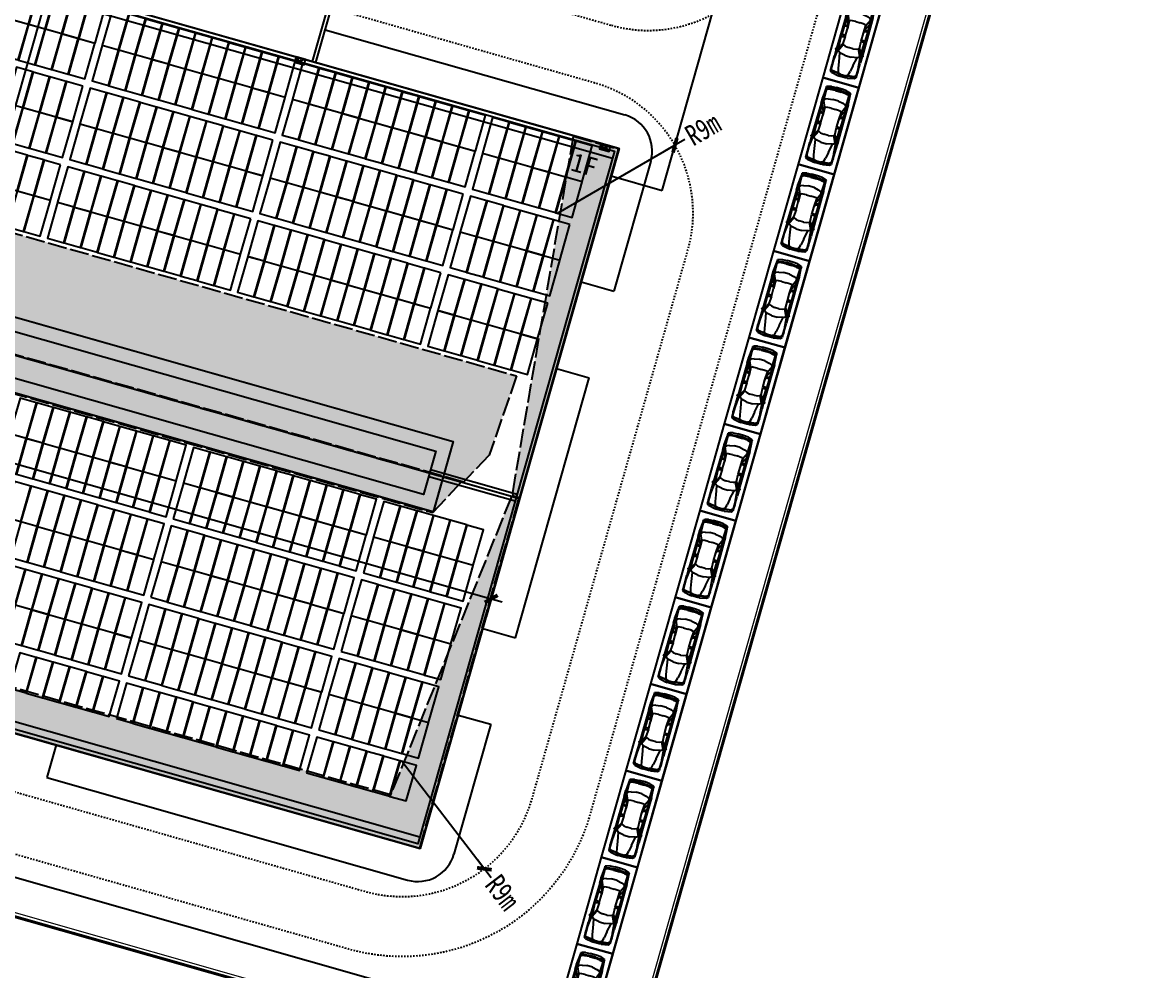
# Model space of a CAD drawing. Header units: millimetres. Extents: x 221342 to 221936, y -165780 to -165359.
# Drawn here: x 221531.4 to 221606.5, y -165687.9 to -165624.8 of the extents above; entities that cross this region are included whole.
import ezdxf
from ezdxf.enums import TextEntityAlignment as Align

# ---------------------------------------------------------------- set-up
doc = ezdxf.new("R2010")
doc.units = ezdxf.units.MM
for name, pattern in [('CENTER', [5.08, 3.175, -0.635, 0.635, -0.635]), ('DASH', [0.35, 0.25, -0.1]), ('DASHED', [1.524, 1.27, -0.254])]:
    doc.linetypes.add(name, pattern=pattern)
doc.layers.add('0-道路', color=22, linetype='Continuous', lineweight=0)
for name, color, linetype in [('PUB_DIM', 3, 'Continuous'), ('SOLID_HATCH', 251, 'Continuous'), ('WALL', 51, 'Continuous'), ('zt-道路', 240, 'Continuous'), ('单元区域外轮廓', 7, 'ByLayer'), ('屋脊线', 7, 'ByLayer'), ('消防车道', 3, 'Continuous'), ('电缆通道', 7, 'ByLayer'), ('组件', 7, 'ByLayer'), ('轴网标注', 240, 'Continuous'), ('逆变器', 7, 'ByLayer'), ('阴影', 8, 'DASHED'), ('障碍物', 7, 'ByLayer')]:
    doc.layers.add(name, color=color, linetype=linetype)
doc.styles.add('-仿宋_GB2312', font='', dxfattribs={"width": 0.8})
doc.styles.add('-黑体', font='', dxfattribs={"width": 0.7})
doc.styles.add('dim_font', font='SIMPLEX.shx', dxfattribs={"width": 0.8})
doc.styles.get('-仿宋_GB2312').set_extended_font_data('FangSong_GB2312')
doc.styles.get('-黑体').set_extended_font_data('SimHei')
doc.dimstyles.new('AXIS150', dxfattribs={"dimscale": 1.5, "dimtxt": 300, "dimasz": 1, "dimexe": 250, "dimexo": 300, "dimgap": 150, "dimtad": 1, "dimdec": 0, "dimtxsty": 'dim_font', "dimblk": '_DIMX', "dimblk1": '_DIMX', "dimblk2": '_DIMX', "dimcen": 2.5, "dimse1": 1, "dimse2": 1, "dimclrt": 9, "dimazin": 3, "dimtfac": 1, "dimtdec": 0, "dimtix": 1, "dimtmove": 2, "dimatfit": 3, "dimldrblk": '_DIMX'})
pattern_1 = [(344.143, (221595.9987, -165598.90403), (0.17959642, 0.19653122), [0, -0.238125])]

# ---------------------------------------------------------------- blocks, each defined once
blk = doc.blocks.new('_DIMX')
blk.add_line((-150, 0), (150, 0))
at = {"const_width": 50}
blk.add_lwpolyline([(-70, -70), (70, 70)], dxfattribs=at)
blk = doc.blocks.new('*D142')
at = {"layer": 'Defpoints', "color": 0, "linetype": 'Continuous', "transparency": 16777216}
for p in [(221455.465, -165665.556), (221554.045, -165693.558), (221552.997, -165697.246)]:
    blk.add_point(p, dxfattribs=at)
at = {"layer": '轴网标注', "color": 0, "linetype": 'Continuous', "lineweight": -2, "transparency": 16777216}
for p, q in [((221455.465, -165665.556), (221454.076, -165670.446)), ((221454.422, -165669.245), (221552.993, -165697.244)), ((221554.045, -165693.558), (221552.656, -165698.448))]:
    blk.add_line(p, q, dxfattribs=at)
at = {"layer": '轴网标注', "color": 0, "linetype": 'Continuous', "lineweight": -2, "transparency": 16777216, "xscale": 0.005, "yscale": 0.005, "zscale": 0.005}
for p, rotation in [((221454.417, -165669.244), 164.1427629060019), ((221552.997, -165697.246), 344.142762906002)]:
    blk.add_blockref('_DIMX', p, dxfattribs=dict(at, rotation=rotation))
at = {"layer": '轴网标注', "color": 9, "linetype": 'Continuous', "transparency": 16777216, "insert": (221504.104, -165681.85), "char_height": 1.4, "attachment_point": 5, "rotation": 344.14276, "style": '-仿宋_GB2312'}
blk.add_mtext('\\A1;102.48m', dxfattribs=at)
blk = doc.blocks.new('*D145')
at = {"layer": 'Defpoints', "color": 0, "linetype": 'Continuous', "transparency": 16777216}
for p in [(221438.653, -165660.781), (221570.857, -165698.334), (221568.766, -165705.696)]:
    blk.add_point(p, dxfattribs=at)
at = {"layer": '轴网标注', "color": 0, "linetype": 'Continuous', "lineweight": -2, "transparency": 16777216}
for p, q in [((221438.653, -165660.781), (221436.22, -165669.345)), ((221436.566, -165668.144), (221568.761, -165705.694)), ((221570.857, -165698.334), (221568.424, -165706.898))]:
    blk.add_line(p, q, dxfattribs=at)
at = {"layer": '轴网标注', "color": 0, "linetype": 'Continuous', "lineweight": -2, "transparency": 16777216, "xscale": 0.005, "yscale": 0.005, "zscale": 0.005}
for p, rotation in [((221436.562, -165668.143), 164.1427629060019), ((221568.766, -165705.696), 344.142762906002)]:
    blk.add_blockref('_DIMX', p, dxfattribs=dict(at, rotation=rotation))
at = {"layer": '轴网标注', "color": 9, "linetype": 'Continuous', "transparency": 16777216, "insert": (221503.06, -165685.524), "char_height": 1.4, "attachment_point": 5, "rotation": 344.14276, "style": '-仿宋_GB2312'}
blk.add_mtext('\\A1;137.43m', dxfattribs=at)
blk = doc.blocks.new('*D173')
at = {"layer": 'Defpoints', "color": 0, "linetype": 'Continuous', "transparency": 16777216}
for p in [(221531.802, -165621.991), (221518.555, -165668.626), (221519.957, -165669.025)]:
    blk.add_point(p, dxfattribs=at)
at = {"layer": '轴网标注', "color": 0, "linetype": 'Continuous', "lineweight": -2, "transparency": 16777216}
for p, q in [((221531.802, -165621.991), (221534.406, -165622.731)), ((221533.202, -165622.394), (221519.958, -165669.02)), ((221518.555, -165668.626), (221521.159, -165669.366))]:
    blk.add_line(p, q, dxfattribs=at)
at = {"layer": '轴网标注', "color": 0, "linetype": 'Continuous', "lineweight": -2, "transparency": 16777216, "xscale": 0.005, "yscale": 0.005, "zscale": 0.005}
for p, rotation in [((221533.204, -165622.39), 74.14276208731073), ((221519.957, -165669.025), 254.1427620873107)]:
    blk.add_blockref('_DIMX', p, dxfattribs=dict(at, rotation=rotation))
at = {"layer": '轴网标注', "color": 9, "linetype": 'Continuous', "transparency": 16777216, "insert": (221525.186, -165645.311), "char_height": 1.4, "attachment_point": 5, "rotation": 74.14276, "style": '-仿宋_GB2312'}
blk.add_mtext('\\A1;48.48m', dxfattribs=at)
blk = doc.blocks.new('*D176')
at = {"layer": 'Defpoints', "color": 0, "linetype": 'Continuous', "transparency": 16777216}
for p in [(221464.915, -165632.287), (221563.495, -165660.288), (221562.672, -165663.188)]:
    blk.add_point(p, dxfattribs=at)
at = {"layer": '轴网标注', "color": 0, "linetype": 'Continuous', "lineweight": -2, "transparency": 16777216}
for p, q in [((221464.915, -165632.287), (221463.75, -165636.388)), ((221464.096, -165635.187), (221562.667, -165663.186)), ((221563.495, -165660.288), (221562.33, -165664.39))]:
    blk.add_line(p, q, dxfattribs=at)
at = {"layer": '轴网标注', "color": 0, "linetype": 'Continuous', "lineweight": -2, "transparency": 16777216, "xscale": 0.005, "yscale": 0.005, "zscale": 0.005}
for p, rotation in [((221464.091, -165635.186), 164.1427629060019), ((221562.672, -165663.188), 344.142762906002)]:
    blk.add_blockref('_DIMX', p, dxfattribs=dict(at, rotation=rotation))
at = {"layer": '轴网标注', "color": 9, "linetype": 'Continuous', "transparency": 16777216, "insert": (221513.778, -165647.792), "char_height": 1.4, "attachment_point": 5, "rotation": 344.14276, "style": '-仿宋_GB2312'}
blk.add_mtext('\\A1;102.48m', dxfattribs=at)
blk = doc.blocks.new('_F27')
for p, q in [((-2426, 736), (-2389, 824)), ((-2389, 824), (-1610, 874)), ((-2389, 824), (-1560, 874)), ((-2264, 812), (-2389, 824)), ((-2326, 736), (-2288, 811)), ((-2200, 786), (-2288, 811)), ((-2200, 786), (-2238, 736)), ((-1560, 874), (-2212, 815)), ((-2208, 815), (-2211, 814)), ((-1660, 862), (-2208, 815)), ((-1446, 761), (-2200, 786)), ((-1560, 874), (-1660, 862)), ((-1617, 869), (-1620, 866)), ((-1208, 874), (-1610, 874)), ((-1547, 698), (-1446, 761)), ((-1145, 799), (-1446, 761)), ((-1019, 572), (-1446, 761)), ((-1208, 874), (980, 889)), ((-1145, 799), (-682, 557)), ((-1145, 799), (124, 799)), ((-743, 849), (-793, 874)), ((-730, 799), (-743, 849)), ((-630, 555), (-730, 799)), ((-642, 799), (-605, 554)), ((-2, 547), (-27, 877)), ((124, 799), (61, 547)), ((941, 773), (124, 799)), ((564, 572), (941, 773)), ((941, 773), (941, 874)), ((983, 777), (941, 773)), ((941, 773), (987, 765)), ((980, 902), (995, 790)), ((980, 790), (980, 898)), ((995, 790), (980, 790)), ((980, 790), (992, 746)), ((984, 905), (1020, 939)), ((995, 790), (1022, 746)), ((1022, 748), (995, 790)), ((1053, 768), (1022, 746)), ((1036, 935), (1062, 857)), ((1036, 756), (1079, 748)), ((1051, 889), (1497, 893)), ((1057, 776), (1062, 857)), ((1770, 849), (1058, 784)), ((1506, 899), (2121, 899)), ((2461, 849), (1770, 849)), ((2272, 876), (2121, 899)), ((2272, 876), (2272, 874)), ((2437, 851), (2272, 876)), ((2511, 874), (2287, 874)), ((2398, 849), (2461, 773)), ((2437, 850), (2433, 851)), ((2498, 773), (2436, 849)), ((2511, 874), (2450, 850)), ((2461, 773), (2523, 321)), ((2561, 321), (2498, 773)), ((2599, 773), (2511, 874)), ((2599, 773), (2687, 321)), ((-2489, 522), (-2514, 196)), ((-2514, -206), (-2514, 196)), ((-2489, 522), (-2426, 736)), ((-2364, 522), (-2389, 196)), ((-2389, -206), (-2389, 196)), ((-2326, 736), (-2364, 522)), ((-2326, 736), (-2351, 596)), ((-2351, 594), (-2351, 596)), ((-2301, 196), (-2276, 522)), ((-2301, 196), (-2301, -206)), ((-2276, 522), (-2238, 736)), ((-1622, 510), (-1685, 196)), ((-1685, -206), (-1685, 196)), ((-1622, 510), (-1547, 698)), ((-1082, 145), (-1070, 371)), ((-1082, 145), (-1082, -156)), ((-1070, 371), (-1057, 510)), ((-1019, 572), (-1057, 510)), ((-680, 556), (-1019, 572)), ((-1019, 572), (-479, 547)), ((-680, 556), (-630, 555)), ((-605, 554), (-630, 555)), ((-479, 547), (-605, 554)), ((61, 547), (-479, 547)), ((61, 547), (564, 572)), ((564, 572), (614, 522)), ((1079, 748), (614, 522)), ((614, 522), (677, 371)), ((677, 371), (714, 145)), ((714, -156), (714, 145)), ((992, 746), (1021, 747)), ((1021, 747), (1022, 748)), ((1204, 585), (1079, 748)), ((1795, 472), (1204, 585)), ((1280, 196), (1204, 585)), ((1280, 196), (1280, -206)), ((2222, 397), (1795, 472)), ((2523, 321), (2222, 397)), ((2523, 321), (2586, 321)), ((2523, 321), (2561, 196)), ((2580, 196), (2542, 321)), ((2561, 196), (2561, -206)), ((2611, 196), (2574, 321)), ((2580, 321), (2618, 196)), ((2580, 196), (2580, -206)), ((2611, 196), (2611, -206)), ((2618, -206), (2618, 196)), ((2687, 321), (2699, 196)), ((2699, -206), (2699, 196)), ((-2489, -533), (-2514, -206)), ((-2489, -533), (-2426, -747)), ((-2426, -747), (-2389, -835)), ((-2389, -206), (-2364, -533)), ((-2326, -747), (-2364, -533)), ((-2351, -607), (-2351, -605)), ((-2351, -607), (-2326, -747)), ((-2326, -747), (-2288, -822)), ((-2276, -533), (-2301, -206)), ((-2276, -533), (-2238, -747)), ((-2200, -797), (-2238, -747)), ((-1685, -206), (-1622, -520)), ((-1622, -520), (-1547, -709)), ((-1547, -709), (-1446, -772)), ((-1019, -583), (-1446, -772)), ((-682, -568), (-1145, -809)), ((-1070, -382), (-1082, -156)), ((-1057, -520), (-1070, -382)), ((-1019, -583), (-1057, -520)), ((-479, -558), (-1019, -583)), ((-1019, -583), (-680, -567)), ((-730, -809), (-630, -566)), ((-680, -567), (-682, -568)), ((-680, -567), (-630, -566)), ((-605, -565), (-642, -809)), ((-630, -566), (-605, -565)), ((-605, -565), (-479, -558)), ((61, -558), (-479, -558)), ((-2, -558), (-27, -884)), ((61, -558), (124, -809)), ((564, -583), (61, -558)), ((614, -533), (564, -583)), ((564, -583), (941, -784)), ((677, -382), (614, -533)), ((1079, -759), (614, -533)), ((714, -156), (677, -382)), ((1204, -596), (1079, -759)), ((1204, -596), (1280, -206)), ((1795, -483), (1204, -596)), ((1795, -483), (2222, -407)), ((2523, -332), (2222, -407)), ((2523, -332), (2461, -784)), ((2561, -332), (2498, -784)), ((2523, -332), (2561, -206)), ((2586, -332), (2523, -332)), ((2580, -206), (2542, -332)), ((2618, -6), (2561, -6)), ((2574, -332), (2611, -206)), ((2618, -206), (2580, -332)), ((2687, -332), (2599, -784)), ((2687, -332), (2699, -206)), ((-2389, -835), (-2264, -823)), ((-1560, -885), (-2389, -835)), ((-1610, -885), (-2389, -835)), ((-2288, -822), (-2200, -797)), ((-2212, -826), (-1560, -885)), ((-2208, -826), (-2211, -825)), ((-1660, -872), (-2208, -826)), ((-1446, -772), (-2200, -797)), ((-1560, -885), (-1660, -872)), ((-1621, -877), (-1617, -880)), ((-1610, -885), (-1208, -885)), ((-1145, -809), (-1446, -772)), ((-1208, -885), (980, -900)), ((-1145, -809), (124, -809)), ((-743, -860), (-793, -885)), ((-743, -860), (-730, -809)), ((941, -784), (124, -809)), ((987, -776), (941, -784)), ((983, -788), (941, -784)), ((941, -885), (941, -784)), ((992, -757), (980, -800)), ((995, -800), (980, -800)), ((995, -800), (980, -913)), ((980, -909), (980, -800)), ((984, -916), (1020, -950)), ((992, -757), (1021, -758)), ((995, -800), (1022, -757)), ((1022, -758), (995, -800)), ((1021, -758), (1022, -758)), ((1022, -757), (1053, -779)), ((1036, -767), (1079, -759)), ((1036, -946), (1062, -867)), ((1051, -901), (1497, -904)), ((1057, -787), (1062, -867)), ((1770, -860), (1058, -795)), ((2121, -910), (1506, -910)), ((1770, -860), (2461, -860)), ((2121, -910), (2272, -887)), ((2270, -887), (2121, -910)), ((2437, -861), (2272, -887)), ((2272, -885), (2272, -887)), ((2285, -885), (2511, -885)), ((2398, -860), (2461, -784)), ((2436, -860), (2498, -784)), ((2437, -861), (2436, -860)), ((2450, -861), (2511, -885)), ((2599, -784), (2511, -885))]:
    blk.add_line(p, q)
for centre, start, end in [((990, 898), 132.96497, 179.74535), ((1027, 932), 18.15727, 132.96497), ((1047, 776), 305.15418, 356.86364), ((990, -909), 180.25465, 227.03503), ((1027, -942), 227.03503, 341.84273), ((1047, -787), 3.17983, 54.84582)]:
    blk.add_arc(centre, 10, start, end)
at = {"width": 0.8, "flags": 9}
for tag in ['XSIZE', 'YSIZE']:
    blk.add_attdef(tag, (0, 0), '', height=0.5, dxfattribs=at)
blk = doc.blocks.new('*D103')
at = {"layer": 'Defpoints', "color": 0, "linetype": 'Continuous', "transparency": 16777216}
for p in [(221556.744, -165674.027), (221562.216, -165681.173)]:
    blk.add_point(p, dxfattribs=at)
at = {"layer": '轴网标注', "color": 0, "linetype": 'Continuous', "lineweight": -2, "transparency": 16777216}
for p, q in [((221556.744, -165674.027), (221562.216, -165681.173)), ((221562.219, -165681.177), (221562.222, -165681.181))]:
    blk.add_line(p, q, dxfattribs=at)
at = {"layer": '轴网标注', "color": 0, "linetype": 'Continuous', "lineweight": -2, "transparency": 16777216, "xscale": 0.005, "yscale": 0.005, "zscale": 0.005, "rotation": 127.4398509785768}
blk.add_blockref('_DIMX', (221562.216, -165681.173), dxfattribs=at)
at = {"layer": '轴网标注', "color": 9, "linetype": 'Continuous', "transparency": 16777216, "insert": (221563.426, -165682.754), "char_height": 1.4, "attachment_point": 5, "rotation": 307.43985, "style": '-仿宋_GB2312'}
blk.add_mtext('\\A1;R9m', dxfattribs=at)
blk = doc.blocks.new('*D104')
at = {"layer": 'Defpoints', "color": 0, "linetype": 'Continuous', "transparency": 16777216}
for p in [(221574.917, -165632.965), (221567.128, -165637.473)]:
    blk.add_point(p, dxfattribs=at)
at = {"layer": '轴网标注', "color": 0, "linetype": 'Continuous', "lineweight": -2, "transparency": 16777216}
for p, q in [((221567.128, -165637.473), (221574.917, -165632.965)), ((221574.922, -165632.963), (221574.926, -165632.96))]:
    blk.add_line(p, q, dxfattribs=at)
at = {"layer": '轴网标注', "color": 0, "linetype": 'Continuous', "lineweight": -2, "transparency": 16777216, "xscale": 0.005, "yscale": 0.005, "zscale": 0.005, "rotation": 210.0578007403165}
blk.add_blockref('_DIMX', (221574.917, -165632.965), dxfattribs=at)
at = {"layer": '轴网标注', "color": 9, "linetype": 'Continuous', "transparency": 16777216, "insert": (221576.78, -165631.887), "char_height": 1.4, "attachment_point": 5, "rotation": 30.0578, "style": '-仿宋_GB2312'}
blk.add_mtext('\\A1;R9m', dxfattribs=at)
blk = doc.blocks.new('*U0')
at = {"layer": '单元区域外轮廓', "color": 2}
for points in [[(-116980, -39760, 13700), (-14500, -39760, 13700), (-14500, -88240, 13700), (-116980, -88240, 13700), (-116980, -39760, 13700)], [(-116980, -39760, 15100), (-14500, -39760, 15100), (-14500, -88240, 15100), (-116980, -88240, 15100), (-116980, -39760, 15100)]]:
    blk.add_polyline3d(points, close=True, dxfattribs=at)
at = {"flags": 1}
for tag in ['unit_id', 'unit_name', 'parapet_height', 'ground_elevation', 'is_enable_parapet']:
    blk.add_attdef(tag, (0, 0), '', height=2.5, dxfattribs=at)
blk = doc.blocks.new('*U1')
at = {"layer": '屋脊线', "color": 30}
for p, q in [((-14500, -39760, 13700), (-116980, -39760, 13700)), ((-14500, -64000, 14870), (-14500, -39760, 13700)), ((-116980, -64000, 14870), (-14500, -64000, 14870)), ((-14500, -88240, 13700), (-14500, -64000, 14870)), ((-116980, -88240, 13700), (-14500, -88240, 13700))]:
    blk.add_line(p, q, dxfattribs=at)
at = {"flags": 1}
for tag in ['unit_id', 'unit_name']:
    blk.add_attdef(tag, (0, 0), '', height=2.5, dxfattribs=at)
blk = doc.blocks.new('*U2')
at = {"layer": '组件', "color": 0}
blk.add_polyline3d([(0, 0, 0), (-113.4, 0, 0), (-113.4, -246.2, 11.9), (0, -246.2, 11.9)], close=True, dxfattribs=at)
at = {"flags": 1}
for tag in ['mounting-hole-spacing1', 'mounting-hole-spacing2', 'module-material', 'vmpo', 'voco', 'silicon-material', 'panel-length', 'panel-width', 'panel-height', 'userid', 'theme', 'note', 'name', 'pmax', 'company-name', 'id', 'impo', 'isco']:
    blk.add_attdef(tag, (0, 0), '', height=2.5, dxfattribs=at)
blk = doc.blocks.new('*U3')
at = {"layer": '组件', "color": 232}
for p in [(-5462.6, -4007.2, 1381.5), (-5347.2, -4007.2, 1381.5), (-5231.8, -4007.2, 1381.5), (-5116.4, -4007.2, 1381.5), (-5001, -4007.2, 1381.5), (-4837.6, -4007.2, 1381.5), (-4722.2, -4007.2, 1381.5), (-4606.8, -4007.2, 1381.5), (-4491.4, -4007.2, 1381.5), (-4376, -4007.2, 1381.5), (-4260.6, -4007.2, 1381.5), (-4145.2, -4007.2, 1381.5), (-4029.8, -4007.2, 1381.5), (-3914.4, -4007.2, 1381.5), (-3799, -4007.2, 1381.5), (-3683.6, -4007.2, 1381.5), (-5462.6, -4255.4, 1393.5), (-5347.2, -4255.4, 1393.5), (-5231.8, -4255.4, 1393.5), (-5116.4, -4255.4, 1393.5), (-5001, -4255.4, 1393.5), (-4837.6, -4255.4, 1393.5), (-4722.2, -4255.4, 1393.5), (-4606.8, -4255.4, 1393.5), (-4491.4, -4255.4, 1393.5), (-4376, -4255.4, 1393.5), (-4260.6, -4255.4, 1393.5), (-4145.2, -4255.4, 1393.5), (-4029.8, -4255.4, 1393.5), (-3914.4, -4255.4, 1393.5), (-3799, -4255.4, 1393.5), (-3683.6, -4255.4, 1393.5), (-5347.2, -4551.6, 1407.8), (-5231.8, -4551.6, 1407.8), (-5116.4, -4551.6, 1407.8), (-5001, -4551.6, 1407.8), (-5347.2, -4799.8, 1419.8), (-5231.8, -4799.8, 1419.8), (-5116.4, -4799.8, 1419.8), (-5001, -4799.8, 1419.8), (-5231.8, -5096, 1434.1), (-5116.4, -5096, 1434.1), (-5001, -5096, 1434.1), (-5116.4, -5344.2, 1446.1), (-5001, -5344.2, 1446.1)]:
    blk.add_blockref('*U2', p, dxfattribs=at)
at = {"layer": '组件', "color": 60}
for p in [(-3520.2, -4007.2, 1381.5), (-3404.8, -4007.2, 1381.5), (-3289.4, -4007.2, 1381.5), (-3174, -4007.2, 1381.5), (-3058.6, -4007.2, 1381.5), (-2943.2, -4007.2, 1381.5), (-2827.8, -4007.2, 1381.5), (-2712.4, -4007.2, 1381.5), (-2597, -4007.2, 1381.5), (-2481.6, -4007.2, 1381.5), (-2366.2, -4007.2, 1381.5), (-2202.8, -4007.2, 1381.5), (-2087.4, -4007.2, 1381.5), (-1972, -4007.2, 1381.5), (-1856.6, -4007.2, 1381.5), (-1741.2, -4007.2, 1381.5), (-1625.8, -4007.2, 1381.5), (-3520.2, -4255.5, 1393.5), (-3404.8, -4255.5, 1393.5), (-3289.4, -4255.5, 1393.5), (-3174, -4255.5, 1393.5), (-3058.6, -4255.5, 1393.5), (-2943.2, -4255.5, 1393.5), (-2827.8, -4255.5, 1393.5), (-2712.4, -4255.5, 1393.5), (-2597, -4255.5, 1393.5), (-2481.6, -4255.5, 1393.5), (-2366.2, -4255.5, 1393.5), (-2202.8, -4255.5, 1393.5), (-2087.4, -4255.5, 1393.5), (-1972, -4255.5, 1393.5), (-1856.6, -4255.5, 1393.5), (-1741.2, -4255.5, 1393.5), (-1625.8, -4255.5, 1393.5), (-4837.6, -4551.6, 1407.8), (-4722.2, -4551.6, 1407.8), (-4606.8, -4551.6, 1407.8), (-4491.4, -4551.6, 1407.8), (-4376, -4551.6, 1407.8), (-4260.6, -4551.6, 1407.8), (-4145.2, -4551.6, 1407.8), (-4029.8, -4551.6, 1407.8), (-3914.4, -4551.6, 1407.8), (-3799, -4551.6, 1407.8), (-3683.6, -4551.6, 1407.8), (-3520.2, -4551.6, 1407.8), (-3404.8, -4551.6, 1407.8), (-3289.4, -4551.6, 1407.8), (-3174, -4551.6, 1407.8), (-3058.6, -4551.6, 1407.8), (-2943.2, -4551.6, 1407.8), (-2827.8, -4551.6, 1407.8), (-2712.4, -4551.6, 1407.8), (-2597, -4551.6, 1407.8), (-2481.6, -4551.6, 1407.8), (-2366.2, -4551.6, 1407.8), (-2202.8, -4551.6, 1407.8), (-2087.4, -4551.6, 1407.8), (-1972, -4551.6, 1407.8), (-1856.6, -4551.6, 1407.8), (-1741.2, -4551.6, 1407.8), (-1625.8, -4551.6, 1407.8), (-4837.6, -4799.8, 1419.8), (-4722.2, -4799.8, 1419.8), (-4606.8, -4799.8, 1419.8), (-4491.4, -4799.8, 1419.8), (-4376, -4799.8, 1419.8), (-4260.6, -4799.8, 1419.8), (-4145.2, -4799.8, 1419.8), (-4029.8, -4799.8, 1419.8), (-3914.4, -4799.8, 1419.8), (-3799, -4799.8, 1419.8), (-3683.6, -4799.8, 1419.8), (-3520.2, -4799.8, 1419.8), (-3404.8, -4799.8, 1419.8), (-3289.4, -4799.8, 1419.8), (-3174, -4799.8, 1419.8), (-3058.6, -4799.8, 1419.8), (-2943.2, -4799.8, 1419.8), (-2827.8, -4799.8, 1419.8), (-2712.4, -4799.8, 1419.8), (-2597, -4799.8, 1419.8), (-2481.6, -4799.8, 1419.8), (-2366.2, -4799.8, 1419.8), (-2202.8, -4799.8, 1419.8), (-2087.4, -4799.8, 1419.8), (-1972, -4799.8, 1419.8), (-1856.6, -4799.8, 1419.8), (-1741.2, -4799.8, 1419.8), (-1625.8, -4799.8, 1419.8), (-4837.6, -5096, 1434.1), (-4722.2, -5096, 1434.1), (-4606.8, -5096, 1434.1), (-4491.4, -5096, 1434.1), (-4376, -5096, 1434.1), (-4260.6, -5096, 1434.1), (-4145.2, -5096, 1434.1), (-4029.8, -5096, 1434.1), (-3914.4, -5096, 1434.1), (-3799, -5096, 1434.1), (-3683.6, -5096, 1434.1), (-3520.2, -5096, 1434.1), (-3404.8, -5096, 1434.1), (-3289.4, -5096, 1434.1), (-3174, -5096, 1434.1), (-3058.6, -5096, 1434.1), (-2943.2, -5096, 1434.1), (-2827.8, -5096, 1434.1), (-2712.4, -5096, 1434.1), (-2597, -5096, 1434.1), (-2481.6, -5096, 1434.1), (-2366.2, -5096, 1434.1), (-2202.8, -5096, 1434.1), (-2087.4, -5096, 1434.1), (-1972, -5096, 1434.1), (-1856.6, -5096, 1434.1), (-1741.2, -5096, 1434.1), (-1625.8, -5096, 1434.1), (-4837.6, -5344.2, 1446.1), (-4722.2, -5344.2, 1446.1), (-4606.8, -5344.2, 1446.1), (-4491.4, -5344.2, 1446.1), (-4376, -5344.2, 1446.1), (-4260.6, -5344.2, 1446.1), (-4145.2, -5344.2, 1446.1), (-4029.8, -5344.2, 1446.1), (-3914.4, -5344.2, 1446.1), (-3799, -5344.2, 1446.1), (-3683.6, -5344.2, 1446.1), (-3520.2, -5344.2, 1446.1), (-3404.8, -5344.2, 1446.1), (-3289.4, -5344.2, 1446.1), (-3174, -5344.2, 1446.1), (-3058.6, -5344.2, 1446.1), (-2943.2, -5344.2, 1446.1), (-2827.8, -5344.2, 1446.1), (-2712.4, -5344.2, 1446.1), (-2597, -5344.2, 1446.1), (-2481.6, -5344.2, 1446.1), (-2366.2, -5344.2, 1446.1), (-2202.8, -5344.2, 1446.1), (-2087.4, -5344.2, 1446.1), (-1972, -5344.2, 1446.1), (-1856.6, -5344.2, 1446.1), (-1741.2, -5344.2, 1446.1), (-1625.8, -5344.2, 1446.1)]:
    blk.add_blockref('*U2', p, dxfattribs=at)
at = {"flags": 1}
for tag in ['offset-x', 'offset-y', 'mode', 'tilt', 'azimuth', 'align', 'array-mode', 'panel-x', 'panel-y', 'panel-per-row', 'bracket-type', 'bracket-value', 'row-per-array']:
    blk.add_attdef(tag, (0, 0), '', height=2.5, dxfattribs=at)
blk = doc.blocks.new('*U4')
at = {"layer": '组件', "color": 0}
blk.add_polyline3d([(0, 0, 0), (113.4, 0, 0), (113.4, 246.2, 11.9), (0, 246.2, 11.9)], close=True, dxfattribs=at)
at = {"flags": 1}
for tag in ['mounting-hole-spacing1', 'mounting-hole-spacing2', 'module-material', 'vmpo', 'voco', 'silicon-material', 'panel-length', 'panel-width', 'panel-height', 'userid', 'theme', 'note', 'name', 'pmax', 'company-name', 'id', 'impo', 'isco']:
    blk.add_attdef(tag, (0, 0), '', height=2.5, dxfattribs=at)
blk = doc.blocks.new('*U5')
at = {"layer": '组件', "color": 60}
for p in [(-4835.6, -6911.5, 1472.3), (-4720.2, -6911.5, 1472.3), (-4604.8, -6911.5, 1472.3), (-4489.4, -6911.5, 1472.3), (-4374, -6911.5, 1472.3), (-4258.6, -6911.5, 1472.3), (-4143.2, -6911.5, 1472.3), (-4027.8, -6911.5, 1472.3), (-3912.4, -6911.5, 1472.3), (-3797, -6911.5, 1472.3), (-3633.6, -6911.5, 1472.3), (-3518.2, -6911.5, 1472.3), (-3402.8, -6911.5, 1472.3), (-3287.4, -6911.5, 1472.3), (-3172, -6911.5, 1472.3), (-3056.6, -6911.5, 1472.3), (-2941.2, -6911.5, 1472.3), (-2825.8, -6911.5, 1472.3), (-2710.4, -6911.5, 1472.3), (-2595, -6911.5, 1472.3), (-2479.6, -6911.5, 1472.3), (-2316.2, -6911.5, 1472.3), (-2200.8, -6911.5, 1472.3), (-2085.4, -6911.5, 1472.3), (-1970, -6911.5, 1472.3), (-1854.6, -6911.5, 1472.3), (-1739.2, -6911.5, 1472.3), (-4835.6, -7159.7, 1484.3), (-4720.2, -7159.7, 1484.3), (-4604.8, -7159.7, 1484.3), (-4489.4, -7159.7, 1484.3), (-4374, -7159.7, 1484.3), (-4258.6, -7159.7, 1484.3), (-4143.2, -7159.7, 1484.3), (-4027.8, -7159.7, 1484.3), (-3912.4, -7159.7, 1484.3), (-3797, -7159.7, 1484.3), (-3633.6, -7159.7, 1484.3), (-3518.2, -7159.7, 1484.3), (-3402.8, -7159.7, 1484.3), (-3287.4, -7159.7, 1484.3), (-3172, -7159.7, 1484.3), (-3056.6, -7159.7, 1484.3), (-2941.2, -7159.7, 1484.3), (-2825.8, -7159.7, 1484.3), (-2710.4, -7159.7, 1484.3), (-2595, -7159.7, 1484.3), (-2479.6, -7159.7, 1484.3), (-2316.2, -7159.7, 1484.3), (-2200.8, -7159.7, 1484.3), (-2085.4, -7159.7, 1484.3), (-1970, -7159.7, 1484.3), (-1854.6, -7159.7, 1484.3), (-1739.2, -7159.7, 1484.3), (-4720.2, -7455.8, 1446.1), (-4604.8, -7455.8, 1446.1), (-4489.4, -7455.8, 1446.1), (-4374, -7455.8, 1446.1), (-4258.6, -7455.8, 1446.1), (-4143.2, -7455.8, 1446.1), (-4027.8, -7455.8, 1446.1), (-3912.4, -7455.8, 1446.1), (-3797, -7455.8, 1446.1), (-3633.6, -7455.8, 1446.1), (-3518.2, -7455.8, 1446.1), (-3402.8, -7455.8, 1446.1), (-3287.4, -7455.8, 1446.1), (-3172, -7455.8, 1446.1), (-3056.6, -7455.8, 1446.1), (-2941.2, -7455.8, 1446.1), (-2825.8, -7455.8, 1446.1), (-2710.4, -7455.8, 1446.1), (-2595, -7455.8, 1446.1), (-2479.6, -7455.8, 1446.1), (-2316.2, -7455.8, 1446.1), (-2200.8, -7455.8, 1446.1), (-2085.4, -7455.8, 1446.1), (-1970, -7455.8, 1446.1), (-1854.6, -7455.8, 1446.1), (-1739.2, -7455.8, 1446.1), (-4604.8, -7704.1, 1458), (-4489.4, -7704.1, 1458), (-4374, -7704.1, 1458), (-4258.6, -7704.1, 1458), (-4143.2, -7704.1, 1458), (-4027.8, -7704.1, 1458), (-3912.4, -7704.1, 1458), (-3797, -7704.1, 1458), (-3633.6, -7704.1, 1458), (-3518.2, -7704.1, 1458), (-3402.8, -7704.1, 1458), (-3287.4, -7704.1, 1458), (-3172, -7704.1, 1458), (-3056.6, -7704.1, 1458), (-2941.2, -7704.1, 1458), (-2825.8, -7704.1, 1458), (-2710.4, -7704.1, 1458), (-2595, -7704.1, 1458), (-2479.6, -7704.1, 1458), (-2316.2, -7704.1, 1458), (-2200.8, -7704.1, 1458), (-2085.4, -7704.1, 1458), (-1970, -7704.1, 1458), (-1854.6, -7704.1, 1458), (-1739.2, -7704.1, 1458), (-4604.8, -8000.2, 1419.8), (-4489.4, -8000.2, 1419.8), (-4374, -8000.2, 1419.8), (-4258.6, -8000.2, 1419.8), (-4143.2, -8000.2, 1419.8), (-4027.8, -8000.2, 1419.8), (-3912.4, -8000.2, 1419.8), (-3797, -8000.2, 1419.8), (-3633.6, -8000.2, 1419.8), (-3518.2, -8000.2, 1419.8), (-3402.8, -8000.2, 1419.8), (-3287.4, -8000.2, 1419.8), (-3172, -8000.2, 1419.8), (-3056.6, -8000.2, 1419.8), (-2941.2, -8000.2, 1419.8), (-2825.8, -8000.2, 1419.8), (-2710.4, -8000.2, 1419.8), (-2595, -8000.2, 1419.8), (-2479.6, -8000.2, 1419.8), (-2316.2, -8000.2, 1419.8), (-2200.8, -8000.2, 1419.8), (-2085.4, -8000.2, 1419.8), (-1970, -8000.2, 1419.8), (-1854.6, -8000.2, 1419.8), (-1739.2, -8000.2, 1419.8), (-4489.4, -8248.4, 1431.7), (-4374, -8248.4, 1431.7), (-4258.6, -8248.4, 1431.7), (-4143.2, -8248.4, 1431.7), (-4027.8, -8248.4, 1431.7), (-3912.4, -8248.4, 1431.7), (-3797, -8248.4, 1431.7), (-3633.6, -8248.4, 1431.7), (-3518.2, -8248.4, 1431.7), (-3402.8, -8248.4, 1431.7), (-3287.4, -8248.4, 1431.7), (-3172, -8248.4, 1431.7), (-3056.6, -8248.4, 1431.7), (-2941.2, -8248.4, 1431.7), (-2825.8, -8248.4, 1431.7), (-2710.4, -8248.4, 1431.7), (-2595, -8248.4, 1431.7), (-2479.6, -8248.4, 1431.7), (-2316.2, -8248.4, 1431.7), (-2200.8, -8248.4, 1431.7), (-2085.4, -8248.4, 1431.7), (-1970, -8248.4, 1431.7), (-1854.6, -8248.4, 1431.7), (-1739.2, -8248.4, 1431.7), (-4374, -8544.6, 1393.5), (-4258.6, -8544.6, 1393.5), (-4143.2, -8544.6, 1393.5), (-4027.8, -8544.6, 1393.5), (-3912.4, -8544.6, 1393.5), (-3797, -8544.6, 1393.5), (-3633.6, -8544.6, 1393.5), (-3518.2, -8544.6, 1393.5), (-3402.8, -8544.6, 1393.5), (-3287.4, -8544.6, 1393.5), (-3172, -8544.6, 1393.5), (-3056.6, -8544.6, 1393.5), (-2941.2, -8544.6, 1393.5), (-2825.8, -8544.6, 1393.5), (-2710.4, -8544.6, 1393.5), (-2595, -8544.6, 1393.5), (-2479.6, -8544.6, 1393.5), (-2316.2, -8544.6, 1393.5), (-2200.8, -8544.6, 1393.5), (-2085.4, -8544.6, 1393.5), (-1970, -8544.6, 1393.5), (-1854.6, -8544.6, 1393.5), (-1739.2, -8544.6, 1393.5)]:
    blk.add_blockref('*U4', p, dxfattribs=at)
at = {"flags": 1}
for tag in ['offset-x', 'offset-y', 'mode', 'tilt', 'azimuth', 'align', 'array-mode', 'panel-x', 'panel-y', 'panel-per-row', 'bracket-type', 'bracket-value', 'row-per-array']:
    blk.add_attdef(tag, (0, 0), '', height=2.5, dxfattribs=at)
blk = doc.blocks.new('*U6', base_point=(33, 18.1))
at = {"color": 0}
for p, q in [((0, 0), (66, 36.3)), ((43, 18.3), (62, 18.3)), ((43, 9.7), (62, 9.7))]:
    blk.add_line(p, q, dxfattribs=at)
blk.add_lwpolyline([(0, 0), (66, 0), (66, 36.3), (0, 36.3)], close=True, dxfattribs=at)
blk.add_lwpolyline([(3.6, 27.1, -0.6815), (12, 30.4), (19.4, 23.8, 0.6815), (27.7, 27.1)], format="xyb", dxfattribs=at)
blk = doc.blocks.new('*U8', base_point=(33, 18.1))
at = {"color": 0}
for p, q in [((0, 0), (66, 36.3)), ((43, 18.3), (62, 18.3)), ((43, 9.7), (62, 9.7))]:
    blk.add_line(p, q, dxfattribs=at)
blk.add_lwpolyline([(0, 0), (66, 0), (66, 36.3), (0, 36.3)], close=True, dxfattribs=at)
blk.add_lwpolyline([(3.6, 27.1, -0.6815), (12, 30.4), (19.4, 23.8, 0.6815), (27.7, 27.1)], format="xyb", dxfattribs=at)
blk = doc.blocks.new('*U44')
at = {"layer": '障碍物', "color": 1}
blk.add_polyline3d([(-111680, -61560, 10), (-19800, -61560, 10), (-19800, -66440, 10), (-111680, -66440, 10)], close=True, dxfattribs=at)
at = {"flags": 1}
for tag in ['height', 'shape']:
    blk.add_attdef(tag, (0, 0), '', height=2.5, dxfattribs=at)

msp = doc.modelspace()

# ---------------------------------------------------------------- hatches: boundary and pattern name
h = msp.add_hatch()
h.set_pattern_fill('DOTS', scale=0.15, angle=-15.857)
h.set_pattern_definition(pattern_1)
h.paths.add_polyline_path([(221472.654, -165605.235), (221474.268, -165605.693), (221468.027, -165623.571), (221471.958, -165624.643), (221472.174, -165624.615), (221472.21, -165624.49), (221472.898, -165624.551), (221472.945, -165624.385), (221473.176, -165624.451), (221473.262, -165624.296), (221473.492, -165624.361), (221473.578, -165624.206), (221473.847, -165624.282), (221473.894, -165624.116), (221474.163, -165624.193), (221474.322, -165623.924), (221474.591, -165624), (221474.751, -165623.732), (221475.058, -165623.819), (221475.318, -165623.489), (221475.664, -165623.587), (221475.974, -165623.227), (221564.365, -165648.334), (221562.536, -165653.602), (221560.82, -165655.403), (221467.049, -165628.767), (221466.878, -165628.494), (221467.428, -165625.241), (221466.378, -165628.352), (221466.319, -165628.56), (221466.05, -165628.483), (221472.654, -165605.235)])
h = msp.add_hatch()
h.set_pattern_fill('DOTS', scale=0.15, angle=-15.857)
h.set_pattern_definition(pattern_1)
h.paths.add_polyline_path([(221564.52, -165656.513), (221564.021, -165656.371), (221555.966, -165676.247), (221461.619, -165649.448), (221466.241, -165628.642), (221465.984, -165628.524), (221459.368, -165651.814), (221557.904, -165679.804), (221564.52, -165656.513)])
h = msp.add_hatch()
h.set_pattern_fill('DOTS', scale=0.15, angle=-15.857)
h.set_pattern_definition(pattern_1)
h.paths.add_polyline_path([(221560.677, -165655.422), (221467.06, -165628.829), (221467.048, -165628.871), (221470.384, -165632.331), (221558.775, -165657.439), (221560.677, -165655.422)])
h = msp.add_hatch()
h.set_pattern_fill('DOTS', scale=0.15, angle=-15.857)
h.set_pattern_definition(pattern_1)
h.paths.add_polyline_path([(221568.154, -165632.362), (221571.152, -165633.213), (221564.548, -165656.462), (221564.125, -165656.342), (221564.107, -165656.112), (221568.154, -165632.362)])

# ---------------------------------------------------------------- linework, layer by layer
at = {"color": 1, "linetype": 'CENTER', "ltscale": 0.005, "const_width": 0.2, "flags": 128}
msp.add_lwpolyline([(221479.047, -165518.573), (221439.343, -165658.351), (221571.547, -165695.904), (221604.276, -165580.683)], dxfattribs=at)
at = {"layer": '0-道路', "linetype": 'Continuous'}
for p, q in [((221604.109, -165580.392), (221571.382, -165695.608)), ((221571.382, -165695.608), (221439.639, -165658.186))]:
    msp.add_line(p, q, dxfattribs=at)
at = {"layer": 'SOLID_HATCH', "linetype": 'Continuous'}
for points in [[(221588.809, -165623.36), (221586.404, -165622.677), (221584.764, -165628.449), (221587.169, -165629.132)], [(221587.169, -165629.132), (221584.764, -165628.449), (221583.125, -165634.22), (221585.53, -165634.903)], [(221585.53, -165634.903), (221583.125, -165634.22), (221581.486, -165639.992), (221583.89, -165640.675)], [(221583.89, -165640.675), (221581.486, -165639.992), (221579.846, -165645.764), (221582.251, -165646.447)], [(221582.251, -165646.447), (221579.846, -165645.764), (221578.207, -165651.535), (221580.612, -165652.218)], [(221580.612, -165652.218), (221578.207, -165651.535), (221576.567, -165657.307), (221578.972, -165657.99)], [(221578.972, -165657.99), (221576.567, -165657.307), (221574.928, -165663.079), (221577.333, -165663.762)], [(221577.333, -165663.762), (221574.928, -165663.079), (221573.288, -165668.85), (221575.693, -165669.533)], [(221575.693, -165669.533), (221573.288, -165668.85), (221571.649, -165674.622), (221574.054, -165675.305)], [(221574.054, -165675.305), (221571.649, -165674.622), (221570.009, -165680.394), (221572.414, -165681.077)], [(221572.414, -165681.077), (221570.009, -165680.394), (221568.37, -165686.165), (221570.775, -165686.848)], [(221570.775, -165686.848), (221568.37, -165686.165), (221566.731, -165691.937), (221569.135, -165692.62)]]:
    msp.add_lwpolyline(points, close=True, dxfattribs=at)
at = {"layer": 'WALL', "color": 20, "linetype": 'Continuous'}
for p, q in [((221472.644, -165605.957), (221570.762, -165633.827)), ((221550.763, -165627.377), (221553.911, -165616.296)), ((221466.222, -165628.562), (221564.341, -165656.433)), ((221459.801, -165651.168), (221557.92, -165679.039)), ((221558.504, -165655.024), (221564.275, -165656.664)), ((221558.635, -165654.563), (221564.406, -165656.202))]:
    msp.add_line(p, q, dxfattribs=at)
at = {"layer": 'WALL', "color": 51, "linetype": 'Continuous'}
msp.add_line((221550.994, -165627.443), (221554.142, -165616.361), dxfattribs=at)
at = {"layer": 'WALL', "color": 20, "linetype": 'Continuous', "flags": 128}
msp.add_lwpolyline([(221472.78, -165605.476), (221570.899, -165633.346), (221557.783, -165679.52), (221459.665, -165651.649)], close=True, dxfattribs=at)
at = {"layer": 'WALL', "color": 20, "linetype": 'Continuous', "elevation": 16.9}
msp.add_lwpolyline([(221472.404, -165628.759), (221558.979, -165653.351), (221558.159, -165656.236), (221471.584, -165631.645)], close=True, dxfattribs=at)
at = {"layer": 'zt-道路', "linetype": 'Continuous'}
for p, q in [((221601.241, -165579.592), (221569.135, -165692.62)), ((221551.612, -165625.269), (221571.582, -165630.941)), ((221573.303, -165634.029), (221570.844, -165642.687)), ((221568.67, -165642.069), (221570.844, -165642.687)), ((221567.031, -165647.841), (221569.205, -165648.459)), ((221564.286, -165665.774), (221569.205, -165648.459)), ((221569.135, -165692.62), (221443.121, -165656.826)), ((221562.112, -165665.156), (221564.286, -165665.774)), ((221560.473, -165670.928), (221562.647, -165671.545)), ((221562.647, -165671.545), (221560.188, -165680.203)), ((221533.669, -165672.92), (221533.051, -165675.094)), ((221533.051, -165675.094), (221557.1, -165681.925))]:
    msp.add_line(p, q, dxfattribs=at)
for centre, start, end in [((221570.899, -165633.346), 344.14276, 74.14276), ((221557.783, -165679.52), 254.14276, 344.14276)]:
    msp.add_arc(centre, 2.5, start, end, dxfattribs=at)
at = {"layer": '单元区域外轮廓', "linetype": 'Continuous', "elevation": 13.7, "flags": 128}
msp.add_lwpolyline([(221472.615, -165605.179), (221571.195, -165633.181), (221557.948, -165679.816), (221459.368, -165651.814), (221472.615, -165605.179)], dxfattribs=at)
at = {"layer": '屋脊线', "linetype": 'Continuous', "elevation": 14.87, "flags": 128}
msp.add_lwpolyline([(221465.991, -165628.497), (221564.572, -165656.499)], dxfattribs=at)
at = {"layer": '消防车道', "linetype": 'DASH', "ltscale": 0.005, "flags": 128}
msp.add_lwpolyline([(221784.526, -165612.333), (221773.347, -165613.205, 0.176369), (221767.742, -165615.755, -0.176369), (221761.514, -165618.589), (221757.289, -165618.918, -0.088882), (221752.726, -165618.463), (221607.144, -165577.11, 0.414214), (221596.027, -165583.308), (221569.25, -165677.579, -0.414214), (221553.192, -165686.532), (221459.883, -165660.028, -0.414214), (221450.93, -165643.97), (221496.971, -165481.882, -0.414214), (221513.029, -165472.929), (221606.338, -165499.434, 0.414214), (221617.454, -165493.235), (221617.874, -165491.759)], format="xyb", dxfattribs=at)
for points in [[(221570.68, -165624.968, 0.414214), (221581.796, -165618.769), (221592.179, -165582.215, 0.414214), (221585.981, -165571.099), (221492.672, -165544.594, 0.414214), (221481.556, -165550.793), (221471.173, -165587.347, 0.414214), (221477.371, -165598.463)], [(221465.161, -165608.509), (221454.778, -165645.063, 0.414214), (221460.976, -165656.18), (221554.285, -165682.684, 0.414214), (221565.402, -165676.486), (221575.785, -165639.932, 0.414214), (221569.587, -165628.815), (221476.278, -165602.311, 0.414214)]]:
    msp.add_lwpolyline(points, format="xyb", close=True, dxfattribs=at)
at = {"layer": '电缆通道', "color": 6}
for points in [[(221574.066, -165635.967, -0.001), (221578.815, -165619.171, 0.009)], [(221570.671, -165635.003, 0), (221574.066, -165635.967, -0.001)], [(221570.671, -165635.003, 13.699), (221570.671, -165635.003, 0)]]:
    msp.add_polyline3d(points, dxfattribs=at)
at = {"layer": '阴影', "linetype": 'DASHED'}
msp.add_polyline3d([(221475.974, -165623.227, 14.493), (221564.365, -165648.334, 14.493), (221562.536, -165653.602, 14.761), (221560.82, -165655.403, 14.868), (221467.049, -165628.767, 14.868), (221466.878, -165628.494, 14.857), (221467.428, -165625.241, 14.699), (221466.378, -165628.352, 14.857), (221466.319, -165628.56, 14.868), (221466.05, -165628.483, 14.868), (221472.654, -165605.235, 13.701)], dxfattribs=at)
for points in [[(221564.52, -165656.513, 14.869), (221564.021, -165656.371, 14.869), (221555.966, -165676.247, 13.84), (221461.619, -165649.448, 13.84), (221466.241, -165628.642, 14.867), (221465.984, -165628.524, 14.869), (221459.368, -165651.814, 13.7), (221557.904, -165679.804, 13.7), (221564.52, -165656.513, 14.869)], [(221560.677, -165655.422, 14.869), (221467.06, -165628.829, 14.869), (221467.048, -165628.871, 14.867), (221470.384, -165632.331, 14.75), (221558.775, -165657.439, 14.75), (221560.677, -165655.422, 14.869)], [(221568.154, -165632.362, 13.701), (221571.152, -165633.213, 13.701), (221564.548, -165656.462, 14.868), (221564.125, -165656.342, 14.868), (221564.107, -165656.112, 14.857), (221568.154, -165632.362, 13.701)]]:
    msp.add_polyline3d(points, close=True, dxfattribs=at)
at = {"layer": '障碍物', "color": 20, "linetype": 'Continuous', "elevation": 16.823}
msp.add_lwpolyline([(221471.756, -165627.598), (221560.14, -165652.703), (221558.807, -165657.398), (221470.423, -165632.292)], close=True, dxfattribs=at)

# ---------------------------------------------------------------- block references
at = {"layer": 'SOLID_HATCH', "linetype": 'Continuous', "xscale": -0.001, "yscale": 0.001, "zscale": 0.001, "rotation": 74.14276257592867}
for p in [(221586.809, -165625.807), (221585.169, -165631.579), (221583.53, -165637.351), (221581.89, -165643.122), (221580.251, -165648.894), (221578.611, -165654.666), (221576.972, -165660.437), (221575.332, -165666.209), (221573.693, -165671.981), (221572.054, -165677.752), (221570.414, -165683.524), (221568.775, -165689.296)]:
    msp.add_blockref('_F27', p, dxfattribs=at)
at = {"layer": '单元区域外轮廓', "xscale": 0.001, "yscale": 0.001, "zscale": 0.001, "rotation": 344.143}
msp.add_blockref('*U0', (221595.999, -165598.904, -0.001), dxfattribs=at)
at = {"layer": '屋脊线', "xscale": 0.001, "yscale": 0.001, "zscale": 0.001, "rotation": 344.143}
msp.add_blockref('*U1', (221595.999, -165598.904, -0.001), dxfattribs=at)
at = {"layer": '组件', "xscale": 0.01, "yscale": 0.01, "zscale": 0.01, "rotation": 344.143}
for name in ['*U3', '*U5']:
    msp.add_blockref(name, (221595.999, -165598.904, -0.001), dxfattribs=at)
at = {"layer": '逆变器', "xscale": 0.01, "yscale": 0.01, "zscale": 0.01, "rotation": 164.1427625721116}
for name, p in [('*U6', (221549.936, -165627.341, 14.233)), ('*U8', (221570.257, -165633.114, 14.233))]:
    msp.add_blockref(name, p, dxfattribs=at)
at = {"layer": '障碍物', "xscale": 0.001, "yscale": 0.001, "zscale": 0.001, "rotation": 344.143}
msp.add_blockref('*U44', (221595.999, -165598.904, -0.001), dxfattribs=at)

# ---------------------------------------------------------------- texts
at = {"layer": 'PUB_DIM', "color": 5, "lineweight": 0, "style": '-黑体'}
msp.add_text('1F', height=1.25, rotation=344.14276, dxfattribs=at).set_placement((221567.894, -165634.622))
at = {"layer": '逆变器', "color": 2}
for s, p in [('TB1', (221549.936, -165627.341, 14.233)), ('TB3', (221570.257, -165633.114, 14.233))]:
    msp.add_text(s, height=0.2, rotation=344.143, dxfattribs=at).set_placement(p, align=Align.MIDDLE_CENTER)

# ---------------------------------------------------------------- dimensions: what is measured, and where the dimension line sits
at = {"layer": '轴网标注', "color": 77, "linetype": 'Continuous'}
for base, p1, p2, angle, picture, middle in [((221519.957, -165669.025), (221531.802, -165621.991), (221518.555, -165668.626), 74.14276, '*D173', (221525.186, -165645.311)), ((221562.672, -165663.188), (221464.915, -165632.287), (221563.495, -165660.288), 344.14276, '*D176', (221513.778, -165647.792)), ((221568.766, -165705.696), (221438.653, -165660.781), (221570.857, -165698.334), 344.14276, '*D145', (221503.06, -165685.524)), ((221552.997, -165697.246), (221455.465, -165665.556), (221554.045, -165693.558), 344.14276, '*D142', (221504.104, -165681.85))]:
    dim = msp.add_linear_dim(base=base, p1=p1, p2=p2, angle=angle, dimstyle='AXIS150', override={"dimscale": 0.005, "dimtxt": 280, "dimexo": 0, "dimdec": 2, "dimpost": 'm', "dimtxsty": '-仿宋_GB2312', "dimsah": 1, "dimse1": 0, "dimse2": 0}, dxfattribs=at)
    dim.commit()
    dim.dimension.update_dxf_attribs({"geometry": picture, "text_midpoint": middle})
for center, mpoint, picture, middle in [((221567.128, -165637.473), (221574.917, -165632.965), '*D104', (221576.78, -165631.887)), ((221556.744, -165674.027), (221562.216, -165681.173), '*D103', (221563.426, -165682.754))]:
    dim = msp.add_radius_dim(center=center, mpoint=mpoint, dimstyle='AXIS150', override={"dimscale": 0.005, "dimtxt": 280, "dimexo": 0, "dimpost": 'm', "dimtxsty": '-仿宋_GB2312', "dimsah": 1, "dimse1": 0, "dimse2": 0}, dxfattribs=at)
    dim.commit()
    dim.dimension.update_dxf_attribs({"geometry": picture, "text_midpoint": middle, "dimtype": 164})

doc.saveas('drawing.dxf')
